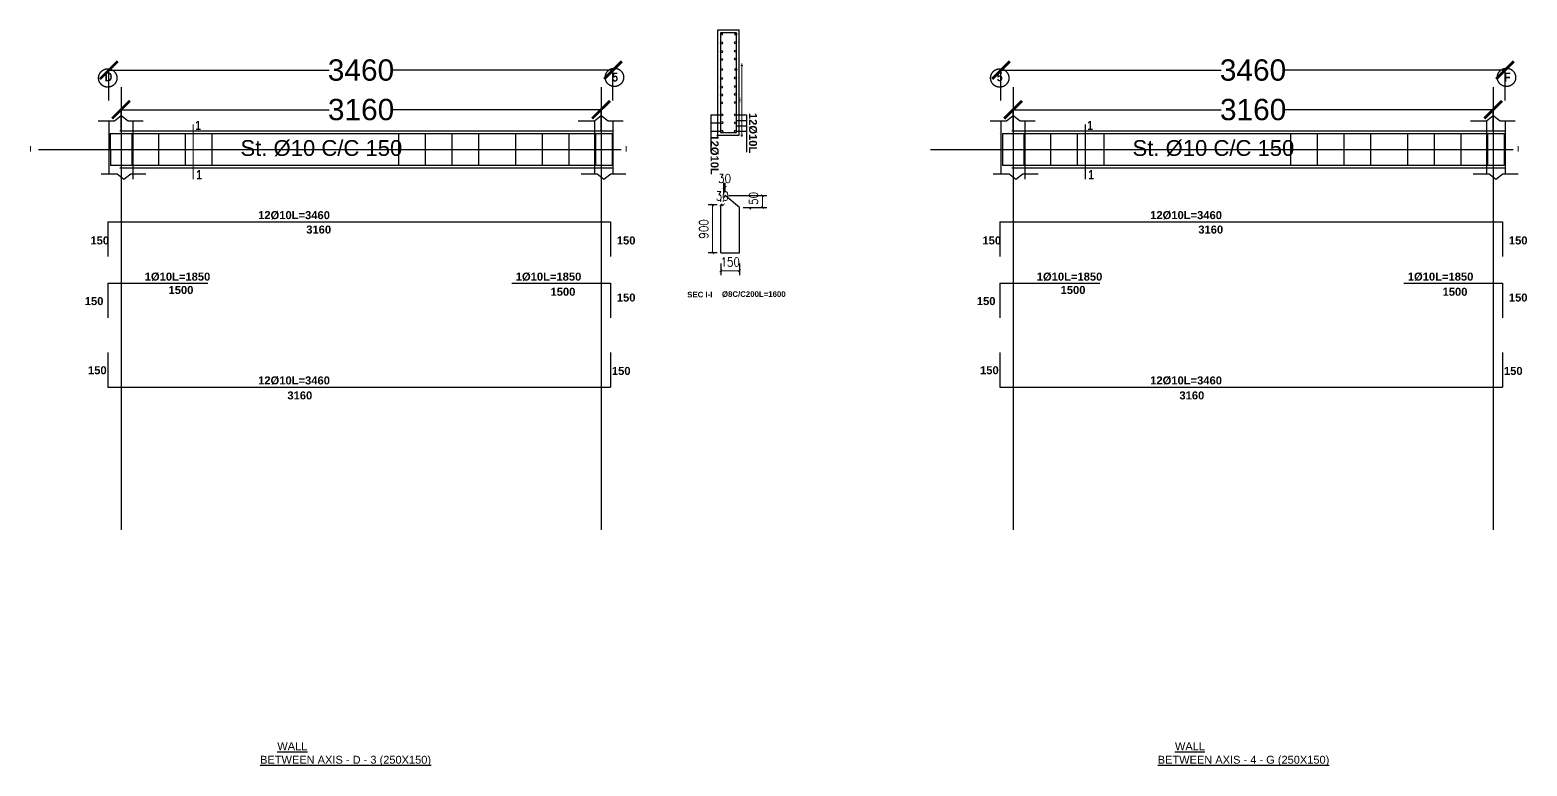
# Model space of a CAD drawing. Header units: millimetres. Extents: x -73920 to 111210, y -48963 to 87920.
# Drawn here: x 78950 to 87371, y 45579 to 49720 of the extents above; entities that cross this region are included whole.
import ezdxf

# ---------------------------------------------------------------- set-up
doc = ezdxf.new("R2010")
doc.units = ezdxf.units.MM
doc.header["$LTSCALE"] = 100
doc.header["$MEASUREMENT"] = 0
for name, pattern in [('CENTER', [2, 1.25, -0.25, 0.25, -0.25]), ('CENTER2', [28.575, 19.05, -3.175, 3.175, -3.175]), ('DOT2', [0.125, 0, -0.125])]:
    doc.linetypes.add(name, pattern=pattern)
for name, color, linetype in [('AXIS', 8, 'CENTER'), ('TEX', 4, 'Continuous'), ('water', 150, 'DOT2')]:
    doc.layers.add(name, color=color, linetype=linetype)
for name, color, linetype, lineweight in [('bar', 2, 'Continuous', 60), ('texts', 3, 'Continuous', 15), ('wal', 7, 'Continuous', 50)]:
    doc.layers.add(name, color=color, linetype=linetype, lineweight=lineweight)
doc.styles.add('50', font='arial.ttf', dxfattribs={"height": 150})
doc.styles.add('DIM25', font='simplex.shx', dxfattribs={"width": 0.85, "height": 50})
doc.styles.add('G', font='arial.ttf')
doc.styles.add('SIMPLEX', font='arial.ttf', dxfattribs={"height": 120})
doc.styles.add('Swiss Outline Bold Condensed', font='swisscbo.ttf')
doc.dimstyles.new('25SC', dxfattribs={"dimtxt": 20, "dimasz": 100, "dimexe": 0, "dimexo": 0, "dimgap": 0, "dimtad": 0, "dimdec": 0, "dimzin": 0, "dimdsep": 46, "dimtxsty": 'SIMPLEX', "dimblk": 'ARCHTICK', "dimcen": 0, "dimclrd": 1, "dimclre": 1, "dimclrt": 6, "dimadec": 0, "dimazin": 0, "dimtfac": 1, "dimtdec": 0, "dimtix": 1, "dimtmove": 2, "dimatfit": 3, "dimldrblk": 'ARCHTICK', "dimfxl": 50, "dimtolj": 1, "dimtzin": 0, "dimarcsym": 0})
doc.dimstyles.new('50PEA1', dxfattribs={"dimscale": 0, "dimtxt": 12.5, "dimasz": 5, "dimexe": 5, "dimexo": 10, "dimgap": 5, "dimtad": 1, "dimdec": 8, "dimdsep": 46, "dimtxsty": 'Standard', "dimblk1": 'ARCHTICK', "dimblk2": 'ARCHTICK', "dimsah": 1, "dimcen": 2.5, "dimdle": 10, "dimclrd": 8, "dimclre": 8, "dimclrt": 7, "dimadec": 8, "dimazin": 0, "dimtfac": 1, "dimtdec": 8, "dimtix": 1, "dimtmove": 2, "dimatfit": 3, "dimldrblk": 'ARCHTICK', "dimfxl": 1, "dimtolj": 1, "dimtzin": 0, "dimlwd": 13, "dimlwe": 13, "dimarcsym": 0})
doc.dimstyles.new('DIM25', dxfattribs={"dimtxt": 500, "dimasz": 1, "dimexe": 25, "dimexo": 20, "dimgap": 25, "dimtad": 1, "dimdec": 0, "dimzin": 0, "dimdsep": 46, "dimtxsty": 'DIM25', "dimblk": 'Tick', "dimcen": 0.09, "dimdle": 25, "dimclrd": 256, "dimclre": 256, "dimclrt": 1, "dimadec": 0, "dimazin": 0, "dimtfac": 1, "dimtdec": 0, "dimtix": 1, "dimtmove": 2, "dimatfit": 3, "dimldrblk": 'Tick', "dimfxl": 1, "dimtolj": 1, "dimtzin": 0, "dimlwd": 5, "dimarcsym": 0})

# ---------------------------------------------------------------- blocks, each defined once
blk = doc.blocks.new('_ArchTick')
at = {"color": 0, "const_width": 0.15}
blk.add_lwpolyline([(-0.5, -0.5), (0.5, 0.5)], dxfattribs=at)
blk = doc.blocks.new('*D486')
at = {"color": 1, "lineweight": -2, "transparency": 16777216}
for p, q in [((79462.5, 49152.6), (79462.5, 49271.4)), ((79462.5, 49271.4), (80633.6, 49271.4)), ((82162.5, 49271.4), (80991.4, 49271.4)), ((82162.5, 49152.6), (82162.5, 49271.4))]:
    blk.add_line(p, q, dxfattribs=at)
at = {"layer": 'DEFPOINTS', "color": 0, "lineweight": 25, "transparency": 16777216}
for p in [(82162.5, 49271.4), (79462.5, 49152.6), (82162.5, 49152.6)]:
    blk.add_point(p, dxfattribs=at)
at = {"color": 1, "lineweight": -2, "transparency": 16777216, "xscale": 100, "yscale": 100, "zscale": 100, "rotation": 180}
blk.add_blockref('_ArchTick', (79462.5, 49271.4), dxfattribs=at)
at = {"color": 1, "lineweight": -2, "transparency": 16777216, "xscale": 100, "yscale": 100, "zscale": 100}
blk.add_blockref('_ArchTick', (82162.5, 49271.4), dxfattribs=at)
at = {"color": 6, "transparency": 16777216, "insert": (80812.5, 49271.4), "char_height": 120, "attachment_point": 5, "style": 'SIMPLEX'}
blk.add_mtext('\\A1;3160', dxfattribs=at)
blk = doc.blocks.new('*D494')
at = {"color": 8, "lineweight": 13, "transparency": 16777216}
for p, q in [((82949.4, 49520.8), (82959.1, 49520.8)), ((82954.1, 49530.8), (82954.1, 49118.7)), ((82949.4, 49128.7), (82959.1, 49128.7))]:
    blk.add_line(p, q, dxfattribs=at)
at = {"layer": 'DEFPOINTS', "color": 0, "lineweight": 25, "transparency": 16777216}
for p in [(82939.4, 49520.8), (82939.4, 49128.7), (82954.1, 49128.7)]:
    blk.add_point(p, dxfattribs=at)
at = {"color": 8, "lineweight": 13, "transparency": 16777216, "xscale": 5, "yscale": 5, "zscale": 5}
for p, rotation in [((82954.1, 49520.8), 90), ((82954.1, 49128.7), 270)]:
    blk.add_blockref('_ArchTick', p, dxfattribs=dict(at, rotation=rotation))
at = {"color": 7, "transparency": 16777216, "insert": (82942.9, 49324.7), "char_height": 12.5, "attachment_point": 5, "rotation": 90}
blk.add_mtext('\\A1;780', dxfattribs=at)
blk = doc.blocks.new('*D488')
at = {"color": 1, "lineweight": -2, "transparency": 16777216}
for p, q in [((79394.3, 49324), (79394.3, 49493.7)), ((79394.3, 49493.7), (80632.9, 49493.7)), ((82229.4, 49493.7), (80990.8, 49493.7)), ((82229.4, 49323.8), (82229.4, 49493.7))]:
    blk.add_line(p, q, dxfattribs=at)
at = {"layer": 'DEFPOINTS', "color": 0, "lineweight": 25, "transparency": 16777216}
for p in [(82229.4, 49493.7), (79394.3, 49324), (82229.4, 49323.8)]:
    blk.add_point(p, dxfattribs=at)
at = {"color": 1, "lineweight": -2, "transparency": 16777216, "xscale": 100, "yscale": 100, "zscale": 100, "rotation": 180}
blk.add_blockref('_ArchTick', (79394.3, 49493.7), dxfattribs=at)
at = {"color": 1, "lineweight": -2, "transparency": 16777216, "xscale": 100, "yscale": 100, "zscale": 100}
blk.add_blockref('_ArchTick', (82229.4, 49493.7), dxfattribs=at)
at = {"color": 6, "transparency": 16777216, "insert": (80811.9, 49493.7), "char_height": 120, "attachment_point": 5, "style": 'SIMPLEX'}
blk.add_mtext('\\A1;3460', dxfattribs=at)
blk = doc.blocks.new('Tick')
at = {"const_width": 4}
blk.add_lwpolyline([(-7.1, -7.1), (7.1, 7.1)], dxfattribs=at)
blk = doc.blocks.new('*D489')
at = {"layer": 'DEFPOINTS', "color": 0, "linetype": 'ByBlock', "lineweight": 25, "transparency": 16777216}
for p in [(82836.1, 48735.6), (82790, 48465.6), (82836.1, 48465.6)]:
    blk.add_point(p, dxfattribs=at)
at = {"layer": 'water', "linetype": 'ByBlock', "lineweight": -2, "transparency": 16777216}
for p, q in [((82816.1, 48735.6), (82765, 48735.6)), ((82816.1, 48465.6), (82765, 48465.6))]:
    blk.add_line(p, q, dxfattribs=at)
at = {"layer": 'water', "linetype": 'ByBlock', "lineweight": 5, "transparency": 16777216}
blk.add_line((82790, 48734.6), (82790, 48466.6), dxfattribs=at)
for p, rotation in [((82790, 48735.6), 90), ((82790, 48465.6), 270)]:
    blk.add_blockref('Tick', p, dxfattribs=dict(at, rotation=rotation))
at = {"layer": 'water', "color": 1, "linetype": 'ByBlock', "lineweight": 25, "transparency": 16777216, "insert": (82740, 48600.6), "char_height": 50, "attachment_point": 5, "rotation": 90, "style": 'DIM25'}
blk.add_mtext('\\A1;900', dxfattribs=at)
blk = doc.blocks.new('*D490')
at = {"layer": 'DEFPOINTS', "color": 0, "linetype": 'ByBlock', "lineweight": 25, "transparency": 16777216}
for p in [(82836.1, 48426.2), (82941.1, 48426.2), (82941.1, 48364.6)]:
    blk.add_point(p, dxfattribs=at)
at = {"layer": 'water', "linetype": 'ByBlock', "lineweight": 5, "transparency": 16777216}
for p, q in [((82835.1, 48364.6), (82834.1, 48364.6)), ((82836.1, 48364.6), (82941.1, 48364.6)), ((82942.1, 48364.6), (82943.1, 48364.6))]:
    blk.add_line(p, q, dxfattribs=at)
at = {"layer": 'water', "linetype": 'ByBlock', "lineweight": -2, "transparency": 16777216}
for p, q in [((82836.1, 48406.2), (82836.1, 48339.6)), ((82941.1, 48406.2), (82941.1, 48339.6))]:
    blk.add_line(p, q, dxfattribs=at)
at = {"layer": 'water', "linetype": 'ByBlock', "lineweight": 5, "transparency": 16777216}
blk.add_blockref('Tick', (82836.1, 48364.6), dxfattribs=at)
at = {"layer": 'water', "linetype": 'ByBlock', "lineweight": 5, "transparency": 16777216, "rotation": 180}
blk.add_blockref('Tick', (82941.1, 48364.6), dxfattribs=at)
at = {"layer": 'water', "color": 1, "linetype": 'ByBlock', "lineweight": 25, "transparency": 16777216, "insert": (82888.6, 48414.6), "char_height": 50, "attachment_point": 5, "style": 'DIM25'}
blk.add_mtext('\\A1;150', dxfattribs=at)
blk = doc.blocks.new('*D491')
at = {"layer": 'DEFPOINTS', "color": 0, "linetype": 'ByBlock', "lineweight": 25, "transparency": 16777216}
for p in [(82860.8, 48788), (82941.1, 48720.6), (83070, 48720.6)]:
    blk.add_point(p, dxfattribs=at)
at = {"layer": 'water', "linetype": 'ByBlock', "lineweight": -2, "transparency": 16777216}
for p, q in [((82880.8, 48788), (83095, 48788)), ((82961.1, 48720.6), (83095, 48720.6))]:
    blk.add_line(p, q, dxfattribs=at)
at = {"layer": 'water', "linetype": 'ByBlock', "lineweight": 5, "transparency": 16777216}
for p, q in [((83070, 48789), (83070, 48790)), ((83070, 48788), (83070, 48720.6)), ((83070, 48719.6), (83070, 48718.6))]:
    blk.add_line(p, q, dxfattribs=at)
for p, rotation in [((83070, 48788), 270), ((83070, 48720.6), 90)]:
    blk.add_blockref('Tick', p, dxfattribs=dict(at, rotation=rotation))
at = {"layer": 'water', "color": 1, "linetype": 'ByBlock', "lineweight": 25, "transparency": 16777216, "insert": (83020, 48754.3), "char_height": 50, "attachment_point": 5, "rotation": 90, "style": 'DIM25'}
blk.add_mtext('\\A1;150', dxfattribs=at)
blk = doc.blocks.new('*D492')
at = {"layer": 'DEFPOINTS', "color": 0, "linetype": 'ByBlock', "lineweight": 25, "transparency": 16777216}
for p in [(82836.1, 48735.6), (82836.1, 48735.6), (82851.1, 48735.6)]:
    blk.add_point(p, dxfattribs=at)
at = {"layer": 'water', "linetype": 'ByBlock', "lineweight": -2, "transparency": 16777216}
for p, q in [((82836.1, 48755.6), (82836.1, 48760.6)), ((82851.1, 48755.6), (82851.1, 48760.6))]:
    blk.add_line(p, q, dxfattribs=at)
at = {"layer": 'water', "linetype": 'ByBlock', "lineweight": 5, "transparency": 16777216}
for p, q in [((82835.1, 48735.6), (82834.1, 48735.6)), ((82851.1, 48735.6), (82836.1, 48735.6)), ((82852.1, 48735.6), (82853.1, 48735.6))]:
    blk.add_line(p, q, dxfattribs=at)
blk.add_blockref('Tick', (82836.1, 48735.6), dxfattribs=at)
at = {"layer": 'water', "linetype": 'ByBlock', "lineweight": 5, "transparency": 16777216, "rotation": 180}
blk.add_blockref('Tick', (82851.1, 48735.6), dxfattribs=at)
at = {"layer": 'water', "color": 1, "linetype": 'ByBlock', "lineweight": 25, "transparency": 16777216, "insert": (82843.6, 48785.6), "char_height": 50, "attachment_point": 5, "style": 'DIM25'}
blk.add_mtext('\\A1;30', dxfattribs=at)
blk = doc.blocks.new('*D493')
at = {"layer": 'DEFPOINTS', "color": 0, "linetype": 'ByBlock', "lineweight": 25, "transparency": 16777216}
for p in [(82853.3, 48775), (82860.8, 48834.1), (82860.8, 48788)]:
    blk.add_point(p, dxfattribs=at)
at = {"layer": 'water', "linetype": 'ByBlock', "lineweight": -2, "transparency": 16777216}
for p, q in [((82853.3, 48795), (82853.3, 48859.1)), ((82860.8, 48808), (82860.8, 48859.1))]:
    blk.add_line(p, q, dxfattribs=at)
at = {"layer": 'water', "linetype": 'ByBlock', "lineweight": 5, "transparency": 16777216}
for p, q in [((82852.3, 48834.1), (82851.3, 48834.1)), ((82853.3, 48834.1), (82860.8, 48834.1)), ((82861.8, 48834.1), (82862.8, 48834.1))]:
    blk.add_line(p, q, dxfattribs=at)
blk.add_blockref('Tick', (82853.3, 48834.1), dxfattribs=at)
at = {"layer": 'water', "linetype": 'ByBlock', "lineweight": 5, "transparency": 16777216, "rotation": 180}
blk.add_blockref('Tick', (82860.8, 48834.1), dxfattribs=at)
at = {"layer": 'water', "color": 1, "linetype": 'ByBlock', "lineweight": 25, "transparency": 16777216, "insert": (82857, 48884.1), "char_height": 50, "attachment_point": 5, "style": 'DIM25'}
blk.add_mtext('\\A1;30', dxfattribs=at)
blk = doc.blocks.new('*D495')
at = {"color": 1, "lineweight": -2, "transparency": 16777216}
for p, q in [((84480, 49152.6), (84480, 49271.4)), ((84480, 49271.4), (85651, 49271.4)), ((87180, 49271.4), (86008.9, 49271.4)), ((87180, 49152.6), (87180, 49271.4))]:
    blk.add_line(p, q, dxfattribs=at)
at = {"layer": 'DEFPOINTS', "color": 0, "lineweight": 25, "transparency": 16777216}
for p in [(87180, 49271.4), (84480, 49152.6), (87180, 49152.6)]:
    blk.add_point(p, dxfattribs=at)
at = {"color": 1, "lineweight": -2, "transparency": 16777216, "xscale": 100, "yscale": 100, "zscale": 100, "rotation": 180}
blk.add_blockref('_ArchTick', (84480, 49271.4), dxfattribs=at)
at = {"color": 1, "lineweight": -2, "transparency": 16777216, "xscale": 100, "yscale": 100, "zscale": 100}
blk.add_blockref('_ArchTick', (87180, 49271.4), dxfattribs=at)
at = {"color": 6, "transparency": 16777216, "insert": (85830, 49271.4), "char_height": 120, "attachment_point": 5, "style": 'SIMPLEX'}
blk.add_mtext('\\A1;3160', dxfattribs=at)
blk = doc.blocks.new('*D497')
at = {"color": 1, "lineweight": -2, "transparency": 16777216}
for p, q in [((84411.8, 49324), (84411.8, 49493.7)), ((84411.8, 49493.7), (85650.4, 49493.7)), ((87246.9, 49493.7), (86008.3, 49493.7)), ((87246.9, 49323.8), (87246.9, 49493.7))]:
    blk.add_line(p, q, dxfattribs=at)
at = {"layer": 'DEFPOINTS', "color": 0, "lineweight": 25, "transparency": 16777216}
for p in [(87246.9, 49493.7), (84411.8, 49324), (87246.9, 49323.8)]:
    blk.add_point(p, dxfattribs=at)
at = {"color": 1, "lineweight": -2, "transparency": 16777216, "xscale": 100, "yscale": 100, "zscale": 100, "rotation": 180}
blk.add_blockref('_ArchTick', (84411.8, 49493.7), dxfattribs=at)
at = {"color": 1, "lineweight": -2, "transparency": 16777216, "xscale": 100, "yscale": 100, "zscale": 100}
blk.add_blockref('_ArchTick', (87246.9, 49493.7), dxfattribs=at)
at = {"color": 6, "transparency": 16777216, "insert": (85829.3, 49493.7), "char_height": 120, "attachment_point": 5, "style": 'SIMPLEX'}
blk.add_mtext('\\A1;3460', dxfattribs=at)

msp = doc.modelspace()

# ---------------------------------------------------------------- linework, layer by layer
at = {"color": 3}
for p, q in [((82819.42970744, 49327.92055711), (82819.42970744, 49720)), ((82939.42970744, 49717.92055711), (82819.42970744, 49717.92055711)), ((82939.42970744, 49327.92055711), (82939.42970744, 49720)), ((82819.42970744, 49128.67366895), (82819.42970744, 49520.75311184)), ((82939.42970744, 49128.67366895), (82939.42970744, 49520.75311184)), ((82939.42970744, 49128.67366895), (82939.42970744, 49263.67366895)), ((79334.25008898, 49208.35881684), (79425.00008898, 49208.35881684)), ((79394.32461828, 49208.36416813), (79394.32461828, 48910.30539008)), ((79425.00008898, 49208.35881684), (79462.50961176, 49238.65885564)), ((79462.50961176, 49238.65885564), (79501.65008898, 49208.35881684)), ((79501.65008898, 49208.35881684), (79587.15008898, 49208.35881684)), ((79530.00466403, 48881.3500194), (79530.00466403, 49208.35881684)), ((82034.25841052, 49208.24117061), (82125.00841052, 49208.24117061)), ((82125.00841052, 49208.24117061), (82162.5179333, 49238.54120941)), ((82125.06219271, 49208.24117061), (82125.06219271, 48908.60478431)), ((82162.5179333, 49238.54120941), (82201.65841052, 49208.24117061)), ((82201.65841052, 49208.24117061), (82287.15841052, 49208.24117061)), ((82229.40841052, 49208.24117061), (82229.40841052, 48908.60478431)), ((84351.73055813, 49208.35881684), (84442.48055813, 49208.35881684)), ((84411.80508743, 49208.36416813), (84411.80508743, 48910.30539008)), ((84442.48055813, 49208.35881684), (84479.99008091, 49238.65885564)), ((84479.99008091, 49238.65885564), (84519.13055813, 49208.35881684)), ((84519.13055813, 49208.35881684), (84604.63055813, 49208.35881684)), ((84547.48513319, 48881.3500194), (84547.48513319, 49208.35881684)), ((87051.73887968, 49208.24117061), (87142.48887968, 49208.24117061)), ((87142.48887968, 49208.24117061), (87179.99840246, 49238.54120941)), ((87142.54266187, 49208.24117061), (87142.54266187, 48908.60478431)), ((87179.99840246, 49238.54120941), (87219.13887968, 49208.24117061)), ((87219.13887968, 49208.24117061), (87304.63887968, 49208.24117061)), ((87246.88887968, 49208.24117061), (87246.88887968, 48908.60478431)), ((79387.50008905, 49137.55328734), (79387.57067728, 49137.55328734)), ((79455.0046641, 49152.55328734), (82229.40841052, 49152.55328734)), ((82237.5000891, 49152.55328734), (82237.50466422, 49152.55328734)), ((82819.42970744, 49128.67366895), (82939.42970744, 49128.67366895)), ((84404.9805582, 49137.55328734), (84405.05114644, 49137.55328734)), ((84472.48513326, 49152.55328734), (87246.88887968, 49152.55328734)), ((87254.98055825, 49152.55328734), (87254.98513337, 49152.55328734)), ((78998.70008905, 49047.55328734), (82275.00008905, 49047.55328734)), ((84016.1805582, 49047.55328734), (87292.4805582, 49047.55328734)), ((82229.40841052, 48942.55554336), (79455.0046641, 48942.55323047)), ((82237.5000891, 48942.5555749), (82237.49551408, 48942.5555749)), ((87246.88887968, 48942.55554336), (84472.48513326, 48942.55323047)), ((87254.98055825, 48942.5555749), (87254.97598324, 48942.5555749)), ((79349.62966403, 48910.3000388), (79440.37966403, 48910.3000388)), ((79440.37966403, 48910.3000388), (79477.88918681, 48880)), ((79477.88918681, 48880), (79517.02966403, 48910.3000388)), ((79517.02966403, 48910.3000388), (79602.52966403, 48910.3000388)), ((82049.63798558, 48910.18239257), (82140.38798558, 48910.18239257)), ((82140.38798558, 48910.18239257), (82177.89750836, 48879.88235377)), ((82177.89750836, 48879.88235377), (82217.03798558, 48910.18239257)), ((82217.03798558, 48910.18239257), (82302.53798558, 48910.18239257)), ((84367.11013319, 48910.3000388), (84457.86013319, 48910.3000388)), ((84457.86013319, 48910.3000388), (84495.36965597, 48880)), ((84495.36965597, 48880), (84534.51013319, 48910.3000388)), ((84534.51013319, 48910.3000388), (84620.01013319, 48910.3000388)), ((87067.11845473, 48910.18239257), (87157.86845473, 48910.18239257)), ((87157.86845473, 48910.18239257), (87195.37797751, 48879.88235377)), ((87195.37797751, 48879.88235377), (87234.51845473, 48910.18239257)), ((87234.51845473, 48910.18239257), (87320.01845473, 48910.18239257)), ((79387.47778861, 48640.75311184), (82214.97778854, 48640.75311184)), ((79387.47778861, 48640.75311184), (79387.47778861, 48445.75311184)), ((82214.97778854, 48640.75311184), (82214.97778854, 48445.75311184)), ((84404.95825777, 48640.75311184), (87232.4582577, 48640.75311184)), ((84404.95825777, 48640.75311184), (84404.95825777, 48445.75311184)), ((87232.4582577, 48640.75311184), (87232.4582577, 48445.75311184)), ((79387.46271688, 48294.85333472), (79942.46271688, 48294.85333472)), ((79387.46271688, 48294.85333472), (79387.46271688, 48099.85333472)), ((79394.967292, 48294.85333472), (79949.967292, 48294.85333472)), ((81659.96271681, 48294.85333472), (82214.96271681, 48294.85333472)), ((82214.96271681, 48294.85333472), (82214.96271681, 48099.85333472)), ((84404.94318604, 48294.85333472), (84959.94318604, 48294.85333472)), ((84404.94318604, 48294.85333472), (84404.94318604, 48099.85333472)), ((84412.44776116, 48294.85333472), (84967.44776116, 48294.85333472)), ((86677.44318596, 48294.85333472), (87232.44318596, 48294.85333472)), ((87232.44318596, 48294.85333472), (87232.44318596, 48099.85333472)), ((79387.46652076, 47905.90355805), (79387.46652076, 47710.90355805)), ((82214.96652069, 47905.90355805), (82214.96652069, 47710.90355805)), ((84404.94698992, 47905.90355805), (84404.94698992, 47710.90355805)), ((87232.44698985, 47905.90355805), (87232.44698985, 47710.90355805)), ((79387.46652076, 47710.90355805), (82214.96652069, 47710.90355805)), ((84404.94698992, 47710.90355805), (87232.44698985, 47710.90355805))]:
    msp.add_line(p, q, dxfattribs=at)
at = {"color": 6}
for p, q in [((82924.42970744, 49702.92055711), (82834.42970744, 49702.92055711)), ((82834.42970744, 49702.92055711), (82834.42970744, 49503.67366895)), ((82924.42970744, 49503.67366895), (82924.42970744, 49702.92055711)), ((82834.42970744, 49503.67366895), (82834.42970744, 49369.75311184)), ((82924.42970744, 49369.75311184), (82924.42970744, 49503.67366895)), ((82834.42970744, 49373.67366895), (82834.42970744, 49242.67366895)), ((82924.42970744, 49242.67366895), (82924.42970744, 49373.67366895)), ((82834.42970744, 49248.67366895), (82834.42970744, 49143.67366895)), ((82924.42970744, 49143.67366895), (82924.42970744, 49248.67366895)), ((79402.05008958, 49137.55334196), (79402.8971484, 48957.55334196)), ((79402.05008984, 49137.55328692), (82224.75008886, 49137.55553392)), ((79522.50008905, 49137.55328734), (79522.50008905, 48957.55328734)), ((79672.50008905, 49137.55328734), (79672.50008905, 48957.55328734)), ((79822.50008905, 49137.55328734), (79822.50008905, 48957.55328734)), ((79972.50008905, 49137.55328734), (79972.50008905, 48957.55328734)), ((81022.50008905, 49137.55328734), (81022.50008905, 48957.55328734)), ((81172.50008905, 49137.55328734), (81172.50008905, 48957.55328734)), ((81322.50008905, 49137.55328734), (81322.50008905, 48957.55328734)), ((81472.50008905, 49137.55328734), (81472.50008905, 48957.55328734)), ((81681.00008905, 49137.55328734), (81681.00008905, 48957.55328734)), ((81831.00008905, 49137.55328734), (81831.00008905, 48957.55328734)), ((81981.00008905, 49137.55328734), (81981.00008905, 48957.55328734)), ((82131.00008905, 49137.55328734), (82131.00008905, 48957.55328734)), ((82224.75008886, 49137.55553392), (82224.75008886, 48957.55553392)), ((82834.42970744, 49143.67366895), (82924.42970744, 49143.67366895)), ((84419.53055874, 49137.55334196), (84420.37761756, 48957.55334196)), ((84419.530559, 49137.55328692), (87242.23055802, 49137.55553392)), ((84539.9805582, 49137.55328734), (84539.9805582, 48957.55328734)), ((84689.9805582, 49137.55328734), (84689.9805582, 48957.55328734)), ((84839.9805582, 49137.55328734), (84839.9805582, 48957.55328734)), ((84989.9805582, 49137.55328734), (84989.9805582, 48957.55328734)), ((86039.9805582, 49137.55328734), (86039.9805582, 48957.55328734)), ((86189.9805582, 49137.55328734), (86189.9805582, 48957.55328734)), ((86339.9805582, 49137.55328734), (86339.9805582, 48957.55328734)), ((86489.9805582, 49137.55328734), (86489.9805582, 48957.55328734)), ((86698.4805582, 49137.55328734), (86698.4805582, 48957.55328734)), ((86848.4805582, 49137.55328734), (86848.4805582, 48957.55328734)), ((86998.4805582, 49137.55328734), (86998.4805582, 48957.55328734)), ((87148.4805582, 49137.55328734), (87148.4805582, 48957.55328734)), ((87242.23055802, 49137.55553392), (87242.23055802, 48957.55553392)), ((82224.75008886, 48957.56108992), (79402.89566578, 48957.86840052)), ((87242.23055802, 48957.56108992), (84420.37613493, 48957.86840052)), ((82860.78585099, 48788.00499408), (82853.28273751, 48775.01641109)), ((82941.10179579, 48720.6015806), (82860.78585099, 48788.00499408)), ((82836.10179579, 48465.6015806), (82836.10179579, 48735.6015806)), ((82836.10179579, 48735.6015806), (82851.10179579, 48735.6015806)), ((82941.10179579, 48465.6015806), (82941.10179579, 48720.6015806)), ((82836.10179579, 48465.6015806), (82941.10179579, 48465.6015806))]:
    msp.add_line(p, q, dxfattribs=at)
at = {"color": 0}
for p, q in [((82779.22970744, 49242.67366895), (82834.42970744, 49242.67366895)), ((82779.22970744, 49242.67366895), (82779.22970744, 49032.07366895)), ((82779.22970744, 49196.72366895), (82834.42970744, 49196.72366895)), ((82924.42970744, 49242.67366895), (82979.62970744, 49242.67366895)), ((82924.42970744, 49209.97366895), (82979.62970744, 49209.97366895)), ((82924.42970744, 49180.87366895), (82979.62970744, 49180.87366895)), ((82979.62970744, 49242.67366895), (82979.62970744, 49032.07366895)), ((82779.22970744, 49149.67366895), (82834.42970744, 49149.67366895)), ((82924.42970744, 49149.67366895), (82979.62970744, 49149.67366895))]:
    msp.add_line(p, q, dxfattribs=at)
at = {"color": 6}
for centre in [(82840, 49696.40443515), (82920, 49696.40443515), (82840, 49646.40443515), (82840, 49597.40443515), (82918.42970744, 49648.52165128), (82918.42970744, 49601), (82840, 49553.32499226), (82918.42970744, 49556.92055711), (82840, 49497.15754699), (82840, 49447.15754699), (82918.42970744, 49449.27476312), (82920, 49497.15754699), (82840, 49398.15754699), (82840, 49354.0781041), (82918.42970744, 49401.75311184), (82918.42970744, 49357.67366895), (82840, 49310.0781041), (82918.42970744, 49312.19532023), (82840.42970744, 49242.67366895), (82840.42970744, 49198.67366895), (82918.42970744, 49242.67366895), (82918.42970744, 49197.19532023), (82840.42970744, 49149.67366895), (82918.42970744, 49149.67366895)]:
    msp.add_circle(centre, 6, dxfattribs=at)
at = {"layer": 'AXIS', "linetype": 'CENTER2', "ltscale": 1000}
for p, q in [((79462.51536121, 49398.05122123), (79462.40684202, 46907.51072403)), ((82162.51536163, 49398.06298582), (82162.40684244, 46907.52248862)), ((84479.99583036, 49398.05122123), (84479.88731118, 46907.51072403)), ((87179.99583078, 49398.06298582), (87179.8873116, 46907.52248862))]:
    msp.add_line(p, q, dxfattribs=at)
at = {"layer": 'AXIS', "ltscale": 500}
for centre in [(79387.51536128, 49449.61159514), (82237.51551484, 49453.13472018), (84404.99583043, 49449.61159514), (87254.995984, 49453.13472018)]:
    msp.add_circle(centre, 51.55710597, dxfattribs=at)
at = {"layer": 'bar', "ltscale": 150, "const_width": 6}
for points in [[(79868.55008905, 48880.30328734), (79868.55008905, 49189.38348155)], [(84886.0305582, 48880.30328734), (84886.0305582, 49189.38348155)]]:
    msp.add_lwpolyline(points, dxfattribs=at)

# ---------------------------------------------------------------- texts
at = {"layer": 'TEX'}
for s, height, style, p in [('D', 51, 'Swiss Outline Bold Condensed', (79371.00008905, 49430.80328734)), ('5', 51, 'Swiss Outline Bold Condensed', (82225.05008905, 49429.45328734)), ('5', 51, 'Swiss Outline Bold Condensed', (84388.4805582, 49430.80328734)), ('F', 51, 'Swiss Outline Bold Condensed', (87242.5305582, 49429.45328734)), ('1', 51, 'Swiss Outline Bold Condensed', (79879.36221141, 49157.59917926)), ('1', 51, 'Swiss Outline Bold Condensed', (84896.84268057, 49157.59917926)), ('1', 51, 'Swiss Outline Bold Condensed', (79885.50008905, 48880.30328734)), ('1', 51, 'Swiss Outline Bold Condensed', (84902.9805582, 48880.30328734)), ('%%UWALL', 44.4, 'G', (80341.35008905, 45668.42382795)), ('%%UWALL', 44.4, 'G', (85390.35, 45668.42382795)), ('%%UBETWEEN AXIS - D - 3 (250X150)', 44.4, 'G', (80244.45008905, 45592.45328734)), ('%%UBETWEEN AXIS - 4 - G (250X150)', 44.4, 'G', (85293.45, 45592.45328734))]:
    msp.add_text(s, height=height, dxfattribs=dict(at, style=style)).set_placement(p)
at = {"layer": 'TEX', "char_height": 88.8, "attachment_point": 1, "style": 'G'}
for insert in [(80134.05008905, 49100.20328734), (85151.5305582, 49100.20328734)]:
    msp.add_mtext_dynamic_manual_height_columns('St. %%C10 C/C 150', width=2462.3996833919, gutter_width=1, heights=[0], dxfattribs=dict(at, insert=insert))
at = {"layer": 'texts', "lineweight": 50, "ltscale": 2, "char_height": 31.5, "attachment_point": 1}
for s, insert, width in [('{\\fArial|b1|i0|c0|p34;I}', (78947.0053312, 49066.45890363), 183.1327953573), ('{\\fArial|b1|i0|c0|p34;I}', (82297.0053312, 49066.45890363), 183.1327953573), ('{\\fArial|b1|i0|c0|p34;I}', (87314.48580035, 49066.45890363), 183.1327953573), ('{\\fArial|b1|i0|c0|p34;%%C8C/C200L=1600}', (82842.36970376, 48249.77911127), 109.3865879416), ('{\\fArial|b1|i0|c0|p34;SEC I-I}', (82647.0053312, 48247.022516), 183.1327953573)]:
    msp.add_mtext(s, dxfattribs=dict(at, insert=insert, width=width))
at = {"layer": 'wal', "lineweight": 50, "char_height": 45, "attachment_point": 3, "style": '50'}
for s, insert, rotation in [('{\\fArial|b1|i0|c0|p34;12%%C10L}', (83039.51869791, 49026.07366895), 269.9537251911), ('{\\fArial|b1|i0|c0|p34;12%%C10L}', (82823.36869791, 48904.87366895), 269.9537251911), ('{\\fArial|b1|i0|c0|p34;12%%C10L=3460}', (80637.20198016, 48700.64210231), 359.9537251911), ('{\\fArial|b1|i0|c0|p34;12%%C10L=3460}', (85654.68244931, 48700.64210231), 359.9537251911), ('{\\fArial|b1|i0|c0|p34;3160}', (80643.95198016, 48619.49210231), 359.9537251911), ('{\\fArial|b1|i0|c0|p34;3160}', (85661.43244931, 48619.49210231), 359.9537251911), ('{\\fArial|b1|i0|c0|p34;150}', (79394.98236374, 48558.33333867), 359.9537251911), ('{\\fArial|b1|i0|c0|p34;150}', (82355.85008898, 48558.25328734), 359.9537251911), ('{\\fArial|b1|i0|c0|p34;150}', (84412.46283289, 48558.33333867), 359.9537251911), ('{\\fArial|b1|i0|c0|p34;150}', (87373.33055813, 48558.25328734), 359.9537251911), ('{\\fArial|b1|i0|c0|p34;1%%C10L=1850}', (79964.30655535, 48354.74232519), 359.9537251911), ('{\\fArial|b1|i0|c0|p34;1%%C10L=1850}', (82051.25198009, 48354.74232519), 359.9537251911), ('{\\fArial|b1|i0|c0|p34;1%%C10L=1850}', (84981.7870245, 48354.74232519), 359.9537251911), ('{\\fArial|b1|i0|c0|p34;1%%C10L=1850}', (87068.73244924, 48354.74232519), 359.9537251911), ('{\\fArial|b1|i0|c0|p34;1500}', (79869.32054889, 48279.57107759), 359.9537251911), ('{\\fArial|b1|i0|c0|p34;1500}', (82017.84287471, 48269.56464825), 359.9537251911), ('{\\fArial|b1|i0|c0|p34;1500}', (84886.80101804, 48279.57107759), 359.9537251911), ('{\\fArial|b1|i0|c0|p34;1500}', (87035.32334387, 48269.56464825), 359.9537251911), ('{\\fArial|b1|i0|c0|p34;150}', (79363.36656512, 48217.1011763), 359.9537251911), ('{\\fArial|b1|i0|c0|p34;150}', (82355.85008898, 48237.12107759), 359.9537251911), ('{\\fArial|b1|i0|c0|p34;150}', (84380.84703427, 48217.1011763), 359.9537251911), ('{\\fArial|b1|i0|c0|p34;150}', (87373.33055813, 48237.12107759), 359.9537251911), ('{\\fArial|b1|i0|c0|p34;150}', (79381.35466424, 47828.0713483), 359.9537251911), ('{\\fArial|b1|i0|c0|p34;12%%C10L=3460}', (80637.20198016, 47770.79254852), 359.9537251911), ('{\\fArial|b1|i0|c0|p34;150}', (82328.11597363, 47824.32107759), 359.9537251911), ('{\\fArial|b1|i0|c0|p34;150}', (84398.83513339, 47828.0713483), 359.9537251911), ('{\\fArial|b1|i0|c0|p34;12%%C10L=3460}', (85654.68244931, 47770.79254852), 359.9537251911), ('{\\fArial|b1|i0|c0|p34;150}', (87345.59644278, 47824.32107759), 359.9537251911), ('{\\fArial|b1|i0|c0|p34;3160}', (80537.7159737, 47686.62107759), 359.9537251911), ('{\\fArial|b1|i0|c0|p34;3160}', (85555.19644286, 47686.62107759), 359.9537251911)]:
    msp.add_mtext(s, dxfattribs=dict(at, insert=insert, rotation=rotation))

# ---------------------------------------------------------------- dimensions: what is measured, and where the dimension line sits
at = {"color": 3}
for base, p1, p2, text, picture, middle in [((82229.40841052, 49493.74535894), (79394.32461828, 49323.95623973), (82229.40841052, 49323.82997427), '3460', '*D488', (80811.8665144, 49493.74535894)), ((87246.88887968, 49493.74535894), (84411.80508743, 49323.95623973), (87246.88887968, 49323.82997427), '3460', '*D497', (85829.34698356, 49493.74535894)), ((82162.50466414, 49271.35328734), (79462.50466409, 49152.5500192), (82162.50466414, 49152.55328734), '3160', '*D486', (80812.50466412, 49271.35328734)), ((87179.9851333, 49271.35328734), (84479.98513325, 49152.5500192), (87179.9851333, 49152.55328734), '3160', '*D495', (85829.98513328, 49271.35328734))]:
    dim = msp.add_linear_dim(base=base, p1=p1, p2=p2, text=text, dimstyle='25SC', dxfattribs=at)
    dim.commit()
    dim.dimension.update_dxf_attribs({"geometry": picture, "text_midpoint": middle})
dim = msp.add_linear_dim(base=(82954.12970744, 49128.67366895), p1=(82939.42970744, 49520.75311184), p2=(82939.42970744, 49128.67366895), angle=270, text='780', dimstyle='50PEA1', override={"dimscale": 1}, dxfattribs=at)
dim.commit()
dim.dimension.update_dxf_attribs({"geometry": '*D494', "text_midpoint": (82942.87970744, 49324.7133904)})
at = {"layer": 'water', "color": 0, "linetype": 'ByBlock', "lineweight": 25}
for base, p1, p2, text, picture, middle in [((82860.78585099, 48834.0781041), (82853.28273751, 48775.01641109), (82860.78585099, 48788.00499408), '30', '*D493', (82857.03429425, 48884.0781041)), ((82836.10179579, 48735.6015806), (82851.10179579, 48735.6015806), (82836.10179579, 48735.6015806), '30', '*D492', (82843.60179579, 48785.6015806)), ((82941.10179579, 48364.64171647), (82836.10179579, 48426.16519297), (82941.10179579, 48426.16519297), '150', '*D490', (82888.60179579, 48414.64171647))]:
    dim = msp.add_linear_dim(base=base, p1=p1, p2=p2, text=text, dimstyle='DIM25', dxfattribs=at)
    dim.commit()
    dim.dimension.update_dxf_attribs({"geometry": picture, "text_midpoint": middle})
for base, p1, p2, text, picture, middle in [((83070, 48720.6015806), (82860.78585099, 48788.00499408), (82941.10179579, 48720.6015806), '150', '*D491', (83020, 48754.30328734)), ((82790, 48465.6015806), (82836.10179579, 48735.6015806), (82836.10179579, 48465.6015806), '900', '*D489', (82740, 48600.6015806))]:
    dim = msp.add_linear_dim(base=base, p1=p1, p2=p2, angle=90, text=text, dimstyle='DIM25', dxfattribs=at)
    dim.commit()
    dim.dimension.update_dxf_attribs({"geometry": picture, "text_midpoint": middle})

doc.saveas('drawing.dxf')
